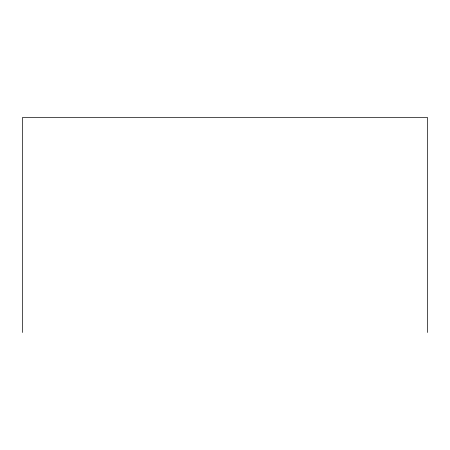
<?xml version="1.0" encoding="UTF-8"?>
<svg xmlns="http://www.w3.org/2000/svg" width="450" height="450" viewBox="0 0 450 450"><rect width="100%" height="100%" fill="white"/><g stroke="black" fill="none" stroke-linecap="round" stroke-linejoin="round"><path stroke-width="0.67" d="M427.5 332.494L427.5 117.506L22.5 117.506L22.5 332.494"/></g></svg>
